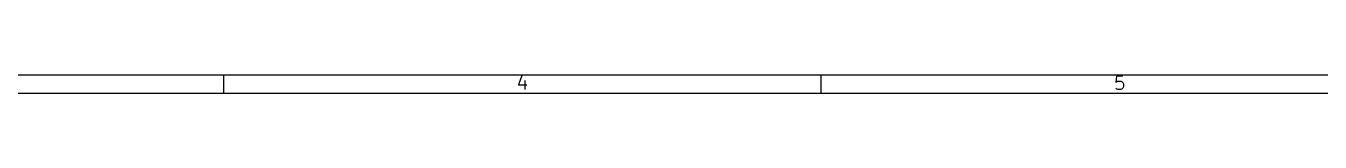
# Model space of a CAD drawing. Extents: x 10 to 410, y -287 to -10.
# Drawn here: x 162.5 to 286.2, y -11.9 to -10.2 of the extents above; entities that cross this region are included whole.
import ezdxf

# ---------------------------------------------------------------- set-up
doc = ezdxf.new("R2010")
doc.units = 0
doc.header["$MEASUREMENT"] = 0
doc.layers.add('Black', color=250, linetype='CONTINUOUS')

msp = doc.modelspace()

# ---------------------------------------------------------------- linework, layer by layer
at = {"layer": 'BLACK'}
for p, q in [((10.16, -10.16), (409.829, -10.16)), ((181.381, -10.16), (181.381, -11.938)), ((209.871, -10.233), (209.568, -11.14)), ((210.173, -10.716), (210.173, -11.563)), ((238.455, -10.16), (238.455, -11.938)), ((266.702, -10.293), (266.642, -10.898)), ((266.642, -10.898), (266.702, -10.837)), ((267.307, -10.293), (266.702, -10.293)), ((266.702, -10.837), (266.823, -10.777)), ((266.823, -10.777), (267.126, -10.777)), ((267.126, -10.777), (267.247, -10.837)), ((267.247, -10.837), (267.307, -10.898)), ((267.307, -10.898), (267.368, -11.019)), ((267.368, -11.019), (267.368, -11.321)), ((11.938, -11.938), (408.051, -11.938)), ((209.568, -11.14), (210.354, -11.14)), ((266.702, -11.503), (266.642, -11.442)), ((266.823, -11.563), (266.702, -11.503)), ((267.126, -11.563), (266.823, -11.563)), ((267.247, -11.503), (267.126, -11.563)), ((267.307, -11.442), (267.247, -11.503)), ((267.368, -11.321), (267.307, -11.442))]:
    msp.add_line(p, q, dxfattribs=at)

doc.saveas('drawing.dxf')
